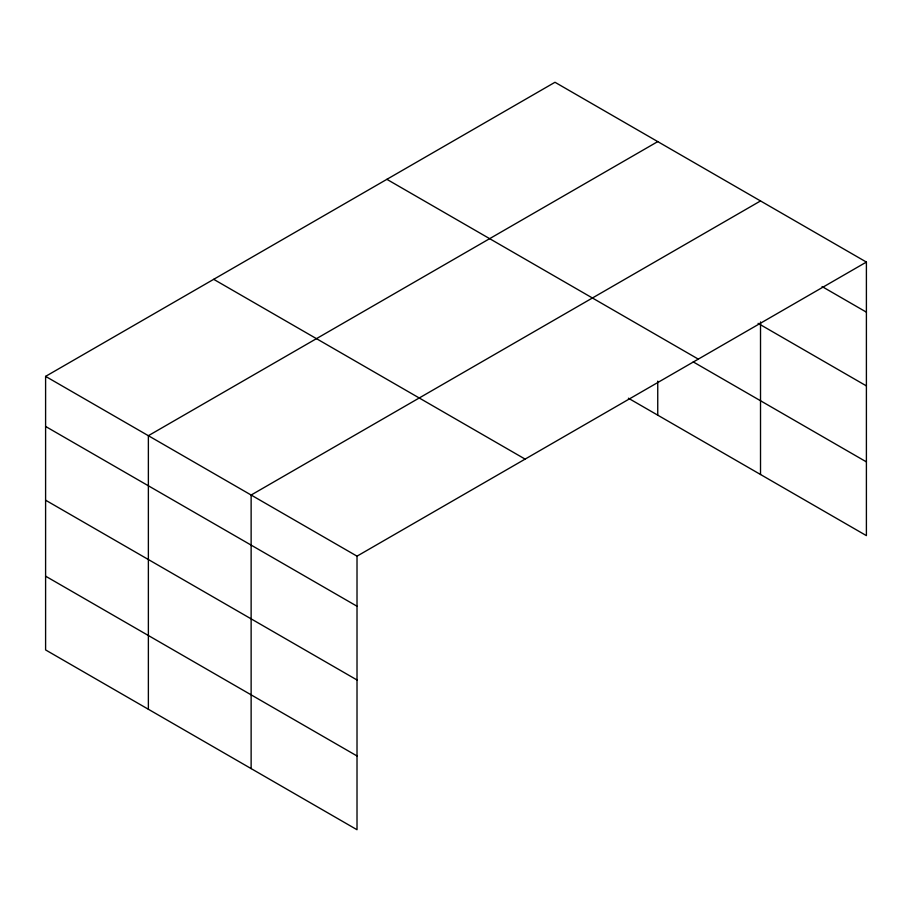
<?xml version="1.0" encoding="UTF-8"?>
<svg xmlns="http://www.w3.org/2000/svg" width="912" height="912" viewBox="0 0 912 912"><rect width="100%" height="100%" fill="white"/><g stroke="black" fill="none" stroke-linecap="round" stroke-linejoin="round"><path stroke-width="1.37" d="M760.517 321.936L760.517 474.502M45.6 376.371L357.014 556.16L357.014 829.726L45.6 649.925L45.6 376.371L554.986 82.274L866.4 262.075L866.4 535.629L628.391 398.213M657.746 141.611L148.371 435.697L148.371 709.262M760.517 200.948L251.131 495.034L251.131 768.588M357.014 556.16L866.4 262.075M822.077 286.562L866.4 312.155M758.077 323.361L866.4 385.901M386.882 179.333L698.307 359.123M693.234 361.904L866.4 461.882M213.693 279.323L525.118 459.112M45.6 426.451L357.014 606.241M45.6 500.198L357.014 679.987M45.6 576.179L357.014 755.968M657.746 381.136L657.746 415.165"/></g></svg>
